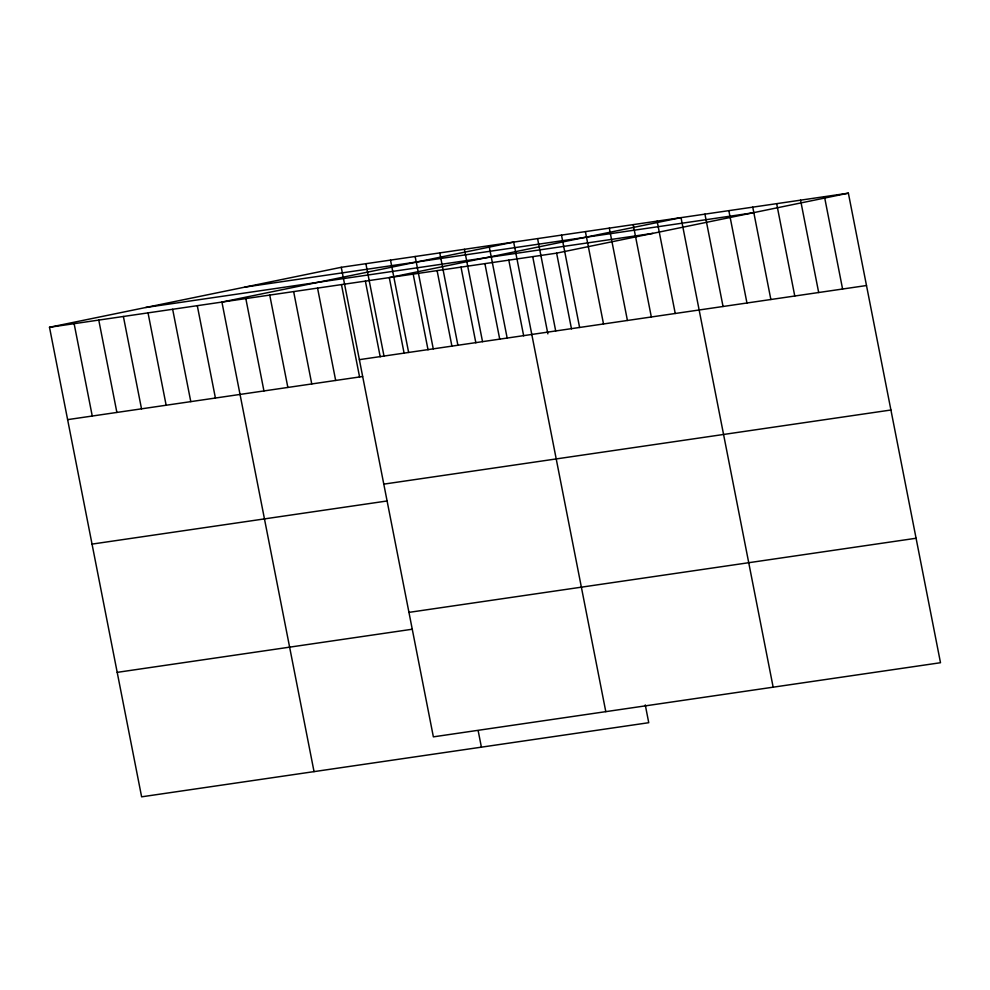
<?xml version="1.0" encoding="UTF-8"?>
<svg xmlns="http://www.w3.org/2000/svg" width="990" height="990" viewBox="0 0 990 990"><rect width="100%" height="100%" fill="white"/><g stroke="black" fill="none" stroke-linecap="round" stroke-linejoin="round"><path stroke-width="1.49" d="M645.27 704.917L648.747 722.7L141.62 796.826L49.5 327.282L341.253 267.3L848.38 193.174L940.5 662.718L433.373 736.857L341.253 267.3M49.5 327.282L556.628 253.143L848.38 193.174M244.976 287.088L752.103 212.961M145.778 307.482L652.905 233.355M359.37 359.655L866.498 285.528M67.617 419.636L362.575 376.522M383.786 484.135L890.913 410.009M92.045 544.104L386.991 500.989M408.944 612.377L916.084 538.251M117.204 672.359L412.149 629.244M824.472 196.663L842.589 289.031M800.563 200.166L818.68 292.52M776.655 203.655L794.772 296.01M752.746 207.158L770.863 299.512M728.838 210.647L746.955 303.002M704.929 214.137L723.047 306.492M773.153 687.184L681.021 217.639L389.28 277.608L404.13 353.319M657.113 221.129L675.242 313.483M633.204 224.619L651.333 316.986M609.308 228.121L627.425 320.475M585.399 231.611L603.516 323.965M561.491 235.113L579.608 327.467M556.628 253.143L571.478 328.853M537.582 238.602L555.699 330.957M532.719 256.645L547.866 333.865M605.793 711.649L513.674 242.092L221.921 302.074L314.04 771.618M508.811 260.135L523.673 335.845M489.035 245.693L507.165 338.06M484.902 263.637L499.764 339.335M464.409 249.294L482.526 341.649M461.006 267.127L475.856 342.825M439.77 252.896L457.9 345.25M437.097 270.617L451.947 346.327M415.144 256.497L433.261 348.851M413.189 274.119L428.039 349.817M390.506 260.098L408.635 352.452M478.207 730.868L481.4 747.165M365.879 263.699L383.996 356.054M365.372 281.111L380.222 356.808M341.463 284.6L359.58 376.955M317.555 288.09L335.672 380.457M293.646 291.592L311.763 383.947M269.738 295.082L287.855 387.436M245.829 298.584L263.946 390.939M197.295 305.675L215.412 398.029M172.656 309.276L190.785 401.631M148.03 312.877L166.147 405.232M123.391 316.478L141.52 408.833M98.765 320.079L116.882 412.434M74.126 323.68L92.256 416.035"/></g></svg>
